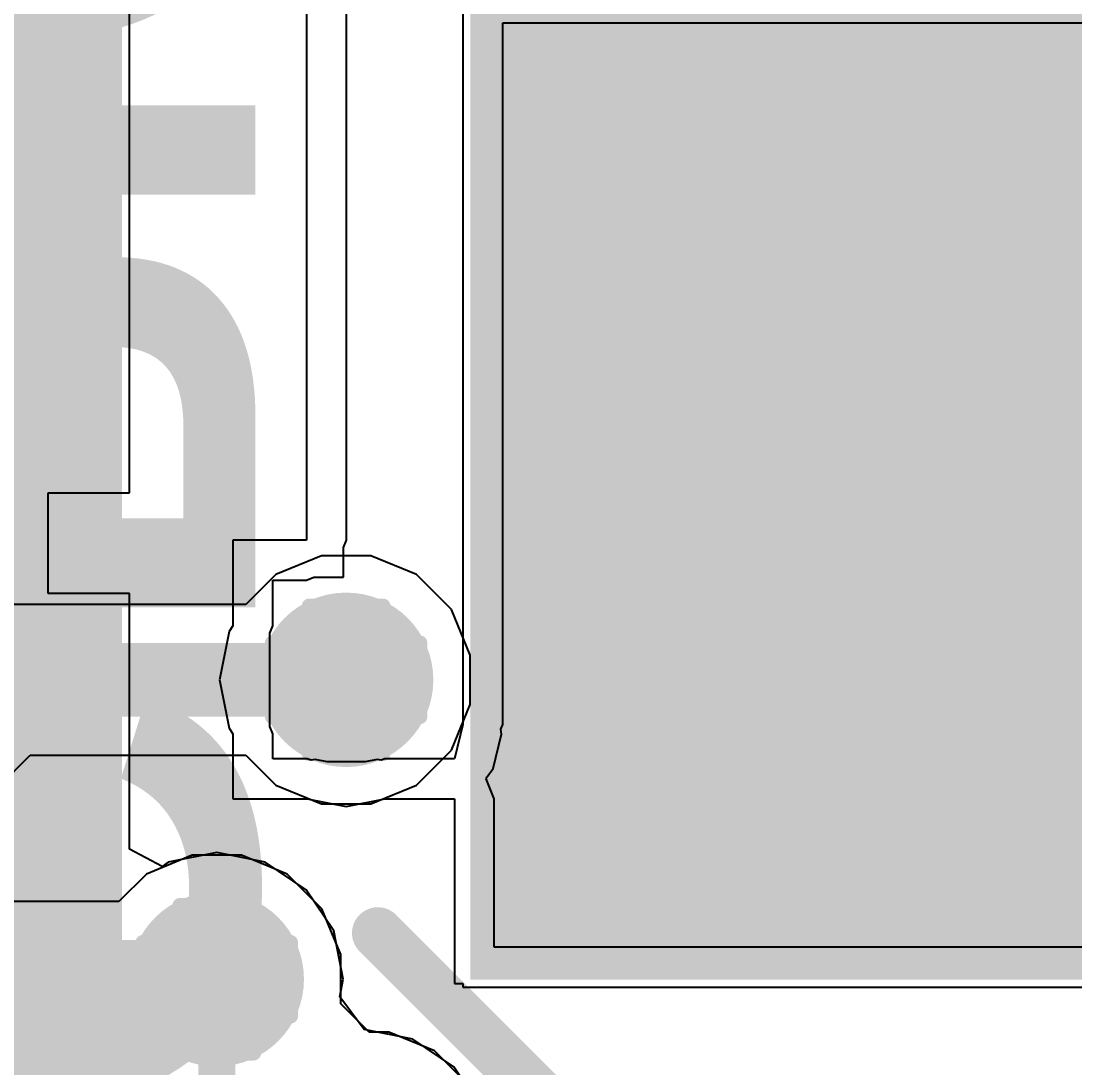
# Model space of a CAD drawing. Header units: inches. Extents: x -25 to 271, y -41 to 15.
# Drawn here: x 63.627 to 67.251, y -12.816 to -9.215 of the extents above; entities that cross this region are included whole.
import ezdxf

# ---------------------------------------------------------------- set-up
doc = ezdxf.new("R2010")
doc.units = ezdxf.units.IN
for name, color, linetype in [('Bottom Layer', 5, 'Continuous'), ('Bottom Overlay', 54, 'Continuous'), ('Drill Drawing', 1, 'Continuous'), ('Top Layer', 1, 'Continuous'), ('Top Paste', 8, 'Continuous'), ('Top Solder', 216, 'Continuous'), ('Via Holes', 16, 'Continuous')]:
    doc.layers.add(name, color=color, linetype=linetype)
doc.styles.add('Arial_Bold', font='', dxfattribs={"height": 0.2})
doc.styles.get('Arial_Bold').set_extended_font_data('Arial', bold=True)

# ---------------------------------------------------------------- blocks, each defined once
blk = doc.blocks.new('QFN_56__7X7__128')
at = {"layer": 'Top Layer'}
for points in [[(-1.6, 1.6), (1.6, 1.6), (1.6, -1.6), (-1.6, -1.6)], [(-1.5, -3.8755), (-1.5, -3.0005), (-1.3, -3.0005), (-1.3, -3.8755)], [(-1.1, -3.8755), (-1.1, -3.0005), (-0.9, -3.0005), (-0.9, -3.8755)], [(-0.7, -3.8755), (-0.7, -3.0005), (-0.5, -3.0005), (-0.5, -3.8755)], [(-0.3, -3.8755), (-0.3, -3.0005), (-0.1, -3.0005), (-0.1, -3.8755)], [(0.1, -3.8755), (0.1, -3.0005), (0.3, -3.0005), (0.3, -3.8755)], [(0.5, -3.8755), (0.5, -3.0005), (0.7, -3.0005), (0.7, -3.8755)], [(0.9, -3.8755), (0.9, -3.0005), (1.1, -3.0005), (1.1, -3.8755)], [(1.3, -3.8755), (1.3, -3.0005), (1.5, -3.0005), (1.5, -3.8755)], [(1.7, -3.8755), (1.7, -3.0005), (1.9, -3.0005), (1.9, -3.8755)]]:
    blk.add_hatch(color=1, dxfattribs=at).paths.add_polyline_path(points)
at = {"layer": 'Top Paste'}
for points in [[(-1.6, 1.6), (1.6, 1.6), (1.6, -1.6), (-1.6, -1.6)], [(-1.5, -3.8755), (-1.5, -3.0005), (-1.3, -3.0005), (-1.3, -3.8755)], [(-1.1, -3.8755), (-1.1, -3.0005), (-0.9, -3.0005), (-0.9, -3.8755)], [(-0.7, -3.8755), (-0.7, -3.0005), (-0.5, -3.0005), (-0.5, -3.8755)], [(-0.3, -3.8755), (-0.3, -3.0005), (-0.1, -3.0005), (-0.1, -3.8755)], [(0.1, -3.8755), (0.1, -3.0005), (0.3, -3.0005), (0.3, -3.8755)], [(0.5, -3.8755), (0.5, -3.0005), (0.7, -3.0005), (0.7, -3.8755)], [(0.9, -3.8755), (0.9, -3.0005), (1.1, -3.0005), (1.1, -3.8755)], [(1.3, -3.8755), (1.3, -3.0005), (1.5, -3.0005), (1.5, -3.8755)], [(1.7, -3.8755), (1.7, -3.0005), (1.9, -3.0005), (1.9, -3.8755)]]:
    blk.add_hatch(color=8, dxfattribs=at).paths.add_polyline_path(points)
at = {"layer": 'Top Solder'}
for points in [[(-1.7016, 1.7016), (1.7016, 1.7016), (1.7016, -1.7016), (-1.7016, -1.7016)], [(-1.6016, -3.9771), (-1.6016, -2.8989), (-1.1984, -2.8989), (-1.1984, -3.9771)], [(-1.2016, -3.9771), (-1.2016, -2.8989), (-0.7984, -2.8989), (-0.7984, -3.9771)], [(-0.8016, -3.9771), (-0.8016, -2.8989), (-0.3984, -2.8989), (-0.3984, -3.9771)], [(-0.4016, -3.9771), (-0.4016, -2.8989), (0.0016, -2.8989), (0.0016, -3.9771)], [(-0.0016, -3.9771), (-0.0016, -2.8989), (0.4016, -2.8989), (0.4016, -3.9771)], [(0.3984, -3.9771), (0.3984, -2.8989), (0.8016, -2.8989), (0.8016, -3.9771)], [(0.7984, -3.9771), (0.7984, -2.8989), (1.2016, -2.8989), (1.2016, -3.9771)], [(1.1984, -3.9771), (1.1984, -2.8989), (1.6016, -2.8989), (1.6016, -3.9771)], [(1.5984, -3.9771), (1.5984, -2.8989), (2.0016, -2.8989), (2.0016, -3.9771)], [(1.9984, -3.9771), (1.9984, -2.8989), (2.4016, -2.8989), (2.4016, -3.9771)]]:
    blk.add_hatch(color=216, dxfattribs=at).paths.add_polyline_path(points)

msp = doc.modelspace()

# ---------------------------------------------------------------- hatches: boundary and pattern name
at = {"layer": 'Bottom Layer'}
h = msp.add_hatch(color=5, dxfattribs=at)
edge = h.paths.add_edge_path()
edge.add_arc((65.659, -9.652), 0.3, 0, 360)
h = msp.add_hatch(color=5, dxfattribs=at)
edge = h.paths.add_edge_path()
edge.add_arc((66.802, -9.652), 0.3, 0, 360)
h = msp.add_hatch(color=5, dxfattribs=at)
edge = h.paths.add_edge_path()
edge.add_arc((65.659, -10.795), 0.3, 0, 360)
h = msp.add_hatch(color=5, dxfattribs=at)
edge = h.paths.add_edge_path()
edge.add_arc((66.802, -10.795), 0.3, 0, 360)
h = msp.add_hatch(color=5, dxfattribs=at)
edge = h.paths.add_edge_path()
edge.add_arc((64.7446, -11.4808), 0.3, 0, 360)
h = msp.add_hatch(color=5, dxfattribs=at)
edge = h.paths.add_edge_path()
edge.add_arc((65.659, -11.938), 0.3, 0, 360)
h = msp.add_hatch(color=5, dxfattribs=at)
edge = h.paths.add_edge_path()
edge.add_arc((66.802, -11.938), 0.3, 0, 360)
h = msp.add_hatch(color=5, dxfattribs=at)
edge = h.paths.add_edge_path()
edge.add_arc((64.2996, -12.5106), 0.3, 0, 360)
at = {"layer": 'Top Layer'}
h = msp.add_hatch(color=1, dxfattribs=at)
edge = h.paths.add_edge_path()
edge.add_arc((65.659, -9.652), 0.3, 0, 360)
h = msp.add_hatch(color=1, dxfattribs=at)
edge = h.paths.add_edge_path()
edge.add_arc((66.802, -9.652), 0.3, 0, 360)
h = msp.add_hatch(color=1, dxfattribs=at)
edge = h.paths.add_edge_path()
edge.add_arc((65.659, -10.795), 0.3, 0, 360)
h = msp.add_hatch(color=1, dxfattribs=at)
edge = h.paths.add_edge_path()
edge.add_arc((66.802, -10.795), 0.3, 0, 360)
h = msp.add_hatch(color=1, dxfattribs=at)
edge = h.paths.add_edge_path()
edge.add_arc((64.7446, -11.4808), 0.3, 0, 360)
h = msp.add_hatch(color=1, dxfattribs=at)
edge = h.paths.add_edge_path()
edge.add_arc((65.659, -11.938), 0.3, 0, 360)
h = msp.add_hatch(color=1, dxfattribs=at)
edge = h.paths.add_edge_path()
edge.add_arc((66.802, -11.938), 0.3, 0, 360)
h = msp.add_hatch(color=1, dxfattribs=at)
edge = h.paths.add_edge_path()
edge.add_arc((64.2996, -12.5106), 0.3, 0, 360)
at = {"layer": 'Via Holes'}
h = msp.add_hatch(color=7, dxfattribs=at)
edge = h.paths.add_edge_path()
edge.add_arc((65.659, -9.652), 0.15, 0, 360)
h = msp.add_hatch(color=7, dxfattribs=at)
edge = h.paths.add_edge_path()
edge.add_arc((66.802, -9.652), 0.15, 0, 360)
h = msp.add_hatch(color=7, dxfattribs=at)
edge = h.paths.add_edge_path()
edge.add_arc((65.659, -10.795), 0.15, 0, 360)
h = msp.add_hatch(color=7, dxfattribs=at)
edge = h.paths.add_edge_path()
edge.add_arc((66.802, -10.795), 0.15, 0, 360)
h = msp.add_hatch(color=7, dxfattribs=at)
edge = h.paths.add_edge_path()
edge.add_arc((64.7446, -11.4808), 0.15, 0, 360)
h = msp.add_hatch(color=7, dxfattribs=at)
edge = h.paths.add_edge_path()
edge.add_arc((65.659, -11.938), 0.15, 0, 360)
h = msp.add_hatch(color=7, dxfattribs=at)
edge = h.paths.add_edge_path()
edge.add_arc((66.802, -11.938), 0.15, 0, 360)
h = msp.add_hatch(color=7, dxfattribs=at)
edge = h.paths.add_edge_path()
edge.add_arc((64.2996, -12.5106), 0.15, 0, 360)

# ---------------------------------------------------------------- linework, layer by layer
at = {"layer": 'Bottom Layer'}
for p, q in [((64.6597, -11.0538), (64.5027, -11.1188)), ((64.8295, -11.0538), (64.6597, -11.0538)), ((64.9865, -11.1188), (64.8295, -11.0538)), ((64.5027, -11.1188), (64.3997, -11.2218)), ((65.1066, -11.2389), (64.9865, -11.1188)), ((64.3997, -11.2218), (63.5508, -11.2218)), ((65.1716, -11.3959), (65.1066, -11.2389)), ((65.1716, -11.5657), (65.1716, -11.3959)), ((65.1066, -11.7227), (65.1716, -11.5657)), ((63.5487, -11.8492), (63.658, -11.7398)), ((63.658, -11.7398), (64.3997, -11.7398)), ((64.3997, -11.7398), (64.5027, -11.8428)), ((64.9865, -11.8428), (65.1066, -11.7227)), ((64.5027, -11.8428), (64.6597, -11.9078)), ((64.8295, -11.9078), (64.9865, -11.8428)), ((64.6597, -11.9078), (64.8295, -11.9078)), ((64.2147, -12.0836), (64.0577, -12.1486)), ((64.3846, -12.0836), (64.2147, -12.0836)), ((64.5415, -12.1486), (64.3846, -12.0836)), ((64.0577, -12.1486), (63.9627, -12.2436)), ((64.6616, -12.2687), (64.5415, -12.1486)), ((63.9627, -12.2436), (63.4916, -12.2436)), ((64.7266, -12.4256), (64.6616, -12.2687)), ((64.7266, -12.5955), (64.7266, -12.4256)), ((64.8241, -12.692), (64.7266, -12.5955)), ((64.892, -12.692), (64.8241, -12.692)), ((65.0489, -12.757), (64.892, -12.692)), ((65.169, -12.8771), (65.0489, -12.757))]:
    msp.add_line(p, q, dxfattribs=at)
for points in [[(63.3655, -11.666, 0.254, 0.254, 0), (63.5508, -11.4808, 0.254, 0.254, 0)], [(63.5508, -11.4808, 0.254, 0.254, 0), (64.7446, -11.4808, 0.254, 0.254, 0)], [(63.4916, -12.5026, 0.254, 0.254, 0), (64.2916, -12.5026, 0.254, 0.254, 0)], [(64.2916, -12.5026, 0.254, 0.254, 0), (64.2996, -12.5106, 0.254, 0.254, 0)]]:
    msp.add_lwpolyline(points, format="xyseb", dxfattribs=at)
for points in [[(63.4873, -11.4808, 0.127, 0.127, 1), (63.6143, -11.4808, 0.127, 0.127, 1)], [(63.4873, -11.4808, 0.127, 0.127, 1), (63.6143, -11.4808, 0.127, 0.127, 1)], [(64.6811, -11.4808, 0.127, 0.127, 1), (64.8081, -11.4808, 0.127, 0.127, 1)], [(64.2281, -12.5026, 0.127, 0.127, 1), (64.3551, -12.5026, 0.127, 0.127, 1)], [(64.2281, -12.5026, 0.127, 0.127, 1), (64.3551, -12.5026, 0.127, 0.127, 1)], [(64.2361, -12.5106, 0.127, 0.127, 1), (64.3631, -12.5106, 0.127, 0.127, 1)]]:
    msp.add_lwpolyline(points, format="xyseb", close=True, dxfattribs=at)
at = {"layer": 'Drill Drawing'}
for points in [[(65.532, -9.525, 0.0508, 0.0508, 0), (65.532, -9.398, 0.0508, 0.0508, 0)], [(65.532, -9.398, 0.0508, 0.0508, 0), (65.786, -9.398, 0.0508, 0.0508, 0)], [(65.786, -9.525, 0.0508, 0.0508, 0), (65.786, -9.398, 0.0508, 0.0508, 0)], [(66.675, -9.525, 0.0508, 0.0508, 0), (66.675, -9.398, 0.0508, 0.0508, 0)], [(66.675, -9.398, 0.0508, 0.0508, 0), (66.929, -9.398, 0.0508, 0.0508, 0)], [(66.929, -9.525, 0.0508, 0.0508, 0), (66.929, -9.398, 0.0508, 0.0508, 0)], [(65.405, -9.779, 0.0508, 0.0508, 0), (65.405, -9.525, 0.0508, 0.0508, 0)], [(65.405, -9.525, 0.0508, 0.0508, 0), (65.532, -9.525, 0.0508, 0.0508, 0)], [(65.786, -9.525, 0.0508, 0.0508, 0), (65.913, -9.525, 0.0508, 0.0508, 0)], [(65.913, -9.779, 0.0508, 0.0508, 0), (65.913, -9.525, 0.0508, 0.0508, 0)], [(66.548, -9.779, 0.0508, 0.0508, 0), (66.548, -9.525, 0.0508, 0.0508, 0)], [(66.548, -9.525, 0.0508, 0.0508, 0), (66.675, -9.525, 0.0508, 0.0508, 0)], [(66.929, -9.525, 0.0508, 0.0508, 0), (67.056, -9.525, 0.0508, 0.0508, 0)], [(67.056, -9.779, 0.0508, 0.0508, 0), (67.056, -9.525, 0.0508, 0.0508, 0)], [(65.405, -9.779, 0.0508, 0.0508, 0), (65.532, -9.779, 0.0508, 0.0508, 0)], [(65.532, -9.906, 0.0508, 0.0508, 0), (65.532, -9.779, 0.0508, 0.0508, 0)], [(65.786, -9.779, 0.0508, 0.0508, 0), (65.913, -9.779, 0.0508, 0.0508, 0)], [(65.786, -9.906, 0.0508, 0.0508, 0), (65.786, -9.779, 0.0508, 0.0508, 0)], [(66.548, -9.779, 0.0508, 0.0508, 0), (66.675, -9.779, 0.0508, 0.0508, 0)], [(66.675, -9.906, 0.0508, 0.0508, 0), (66.675, -9.779, 0.0508, 0.0508, 0)], [(66.929, -9.779, 0.0508, 0.0508, 0), (67.056, -9.779, 0.0508, 0.0508, 0)], [(66.929, -9.906, 0.0508, 0.0508, 0), (66.929, -9.779, 0.0508, 0.0508, 0)], [(65.532, -9.906, 0.0508, 0.0508, 0), (65.786, -9.906, 0.0508, 0.0508, 0)], [(66.675, -9.906, 0.0508, 0.0508, 0), (66.929, -9.906, 0.0508, 0.0508, 0)], [(65.532, -10.668, 0.0508, 0.0508, 0), (65.532, -10.541, 0.0508, 0.0508, 0)], [(65.532, -10.541, 0.0508, 0.0508, 0), (65.786, -10.541, 0.0508, 0.0508, 0)], [(65.786, -10.668, 0.0508, 0.0508, 0), (65.786, -10.541, 0.0508, 0.0508, 0)], [(66.675, -10.668, 0.0508, 0.0508, 0), (66.675, -10.541, 0.0508, 0.0508, 0)], [(66.675, -10.541, 0.0508, 0.0508, 0), (66.929, -10.541, 0.0508, 0.0508, 0)], [(66.929, -10.668, 0.0508, 0.0508, 0), (66.929, -10.541, 0.0508, 0.0508, 0)], [(65.405, -10.922, 0.0508, 0.0508, 0), (65.405, -10.668, 0.0508, 0.0508, 0)], [(65.405, -10.668, 0.0508, 0.0508, 0), (65.532, -10.668, 0.0508, 0.0508, 0)], [(65.786, -10.668, 0.0508, 0.0508, 0), (65.913, -10.668, 0.0508, 0.0508, 0)], [(65.913, -10.922, 0.0508, 0.0508, 0), (65.913, -10.668, 0.0508, 0.0508, 0)], [(66.548, -10.922, 0.0508, 0.0508, 0), (66.548, -10.668, 0.0508, 0.0508, 0)], [(66.548, -10.668, 0.0508, 0.0508, 0), (66.675, -10.668, 0.0508, 0.0508, 0)], [(66.929, -10.668, 0.0508, 0.0508, 0), (67.056, -10.668, 0.0508, 0.0508, 0)], [(67.056, -10.922, 0.0508, 0.0508, 0), (67.056, -10.668, 0.0508, 0.0508, 0)], [(65.405, -10.922, 0.0508, 0.0508, 0), (65.532, -10.922, 0.0508, 0.0508, 0)], [(65.532, -11.049, 0.0508, 0.0508, 0), (65.532, -10.922, 0.0508, 0.0508, 0)], [(65.786, -10.922, 0.0508, 0.0508, 0), (65.913, -10.922, 0.0508, 0.0508, 0)], [(65.786, -11.049, 0.0508, 0.0508, 0), (65.786, -10.922, 0.0508, 0.0508, 0)], [(66.548, -10.922, 0.0508, 0.0508, 0), (66.675, -10.922, 0.0508, 0.0508, 0)], [(66.675, -11.049, 0.0508, 0.0508, 0), (66.675, -10.922, 0.0508, 0.0508, 0)], [(66.929, -10.922, 0.0508, 0.0508, 0), (67.056, -10.922, 0.0508, 0.0508, 0)], [(66.929, -11.049, 0.0508, 0.0508, 0), (66.929, -10.922, 0.0508, 0.0508, 0)], [(65.532, -11.049, 0.0508, 0.0508, 0), (65.786, -11.049, 0.0508, 0.0508, 0)], [(66.675, -11.049, 0.0508, 0.0508, 0), (66.929, -11.049, 0.0508, 0.0508, 0)], [(64.6176, -11.3538, 0.0508, 0.0508, 0), (64.6176, -11.2268, 0.0508, 0.0508, 0)], [(64.6176, -11.2268, 0.0508, 0.0508, 0), (64.8716, -11.2268, 0.0508, 0.0508, 0)], [(64.8716, -11.3538, 0.0508, 0.0508, 0), (64.8716, -11.2268, 0.0508, 0.0508, 0)], [(64.4906, -11.6078, 0.0508, 0.0508, 0), (64.4906, -11.3538, 0.0508, 0.0508, 0)], [(64.4906, -11.3538, 0.0508, 0.0508, 0), (64.6176, -11.3538, 0.0508, 0.0508, 0)], [(64.8716, -11.3538, 0.0508, 0.0508, 0), (64.9986, -11.3538, 0.0508, 0.0508, 0)], [(64.9986, -11.6078, 0.0508, 0.0508, 0), (64.9986, -11.3538, 0.0508, 0.0508, 0)], [(64.4906, -11.6078, 0.0508, 0.0508, 0), (64.6176, -11.6078, 0.0508, 0.0508, 0)], [(64.6176, -11.7348, 0.0508, 0.0508, 0), (64.6176, -11.6078, 0.0508, 0.0508, 0)], [(64.8716, -11.6078, 0.0508, 0.0508, 0), (64.9986, -11.6078, 0.0508, 0.0508, 0)], [(64.8716, -11.7348, 0.0508, 0.0508, 0), (64.8716, -11.6078, 0.0508, 0.0508, 0)], [(65.532, -11.811, 0.0508, 0.0508, 0), (65.532, -11.684, 0.0508, 0.0508, 0)], [(65.532, -11.684, 0.0508, 0.0508, 0), (65.786, -11.684, 0.0508, 0.0508, 0)], [(65.786, -11.811, 0.0508, 0.0508, 0), (65.786, -11.684, 0.0508, 0.0508, 0)], [(66.675, -11.811, 0.0508, 0.0508, 0), (66.675, -11.684, 0.0508, 0.0508, 0)], [(66.675, -11.684, 0.0508, 0.0508, 0), (66.929, -11.684, 0.0508, 0.0508, 0)], [(66.929, -11.811, 0.0508, 0.0508, 0), (66.929, -11.684, 0.0508, 0.0508, 0)], [(64.6176, -11.7348, 0.0508, 0.0508, 0), (64.8716, -11.7348, 0.0508, 0.0508, 0)], [(65.405, -12.065, 0.0508, 0.0508, 0), (65.405, -11.811, 0.0508, 0.0508, 0)], [(65.405, -11.811, 0.0508, 0.0508, 0), (65.532, -11.811, 0.0508, 0.0508, 0)], [(65.786, -11.811, 0.0508, 0.0508, 0), (65.913, -11.811, 0.0508, 0.0508, 0)], [(65.913, -12.065, 0.0508, 0.0508, 0), (65.913, -11.811, 0.0508, 0.0508, 0)], [(66.548, -12.065, 0.0508, 0.0508, 0), (66.548, -11.811, 0.0508, 0.0508, 0)], [(66.548, -11.811, 0.0508, 0.0508, 0), (66.675, -11.811, 0.0508, 0.0508, 0)], [(66.929, -11.811, 0.0508, 0.0508, 0), (67.056, -11.811, 0.0508, 0.0508, 0)], [(67.056, -12.065, 0.0508, 0.0508, 0), (67.056, -11.811, 0.0508, 0.0508, 0)], [(65.405, -12.065, 0.0508, 0.0508, 0), (65.532, -12.065, 0.0508, 0.0508, 0)], [(65.532, -12.192, 0.0508, 0.0508, 0), (65.532, -12.065, 0.0508, 0.0508, 0)], [(65.786, -12.065, 0.0508, 0.0508, 0), (65.913, -12.065, 0.0508, 0.0508, 0)], [(65.786, -12.192, 0.0508, 0.0508, 0), (65.786, -12.065, 0.0508, 0.0508, 0)], [(66.548, -12.065, 0.0508, 0.0508, 0), (66.675, -12.065, 0.0508, 0.0508, 0)], [(66.675, -12.192, 0.0508, 0.0508, 0), (66.675, -12.065, 0.0508, 0.0508, 0)], [(66.929, -12.065, 0.0508, 0.0508, 0), (67.056, -12.065, 0.0508, 0.0508, 0)], [(66.929, -12.192, 0.0508, 0.0508, 0), (66.929, -12.065, 0.0508, 0.0508, 0)], [(65.532, -12.192, 0.0508, 0.0508, 0), (65.786, -12.192, 0.0508, 0.0508, 0)], [(66.675, -12.192, 0.0508, 0.0508, 0), (66.929, -12.192, 0.0508, 0.0508, 0)], [(64.1726, -12.3836, 0.0508, 0.0508, 0), (64.1726, -12.2566, 0.0508, 0.0508, 0)], [(64.1726, -12.2566, 0.0508, 0.0508, 0), (64.4266, -12.2566, 0.0508, 0.0508, 0)], [(64.4266, -12.3836, 0.0508, 0.0508, 0), (64.4266, -12.2566, 0.0508, 0.0508, 0)], [(64.0456, -12.6376, 0.0508, 0.0508, 0), (64.0456, -12.3836, 0.0508, 0.0508, 0)], [(64.0456, -12.3836, 0.0508, 0.0508, 0), (64.1726, -12.3836, 0.0508, 0.0508, 0)], [(64.4266, -12.3836, 0.0508, 0.0508, 0), (64.5536, -12.3836, 0.0508, 0.0508, 0)], [(64.5536, -12.6376, 0.0508, 0.0508, 0), (64.5536, -12.3836, 0.0508, 0.0508, 0)], [(64.0456, -12.6376, 0.0508, 0.0508, 0), (64.1726, -12.6376, 0.0508, 0.0508, 0)], [(64.1726, -12.7646, 0.0508, 0.0508, 0), (64.1726, -12.6376, 0.0508, 0.0508, 0)], [(64.4266, -12.6376, 0.0508, 0.0508, 0), (64.5536, -12.6376, 0.0508, 0.0508, 0)], [(64.4266, -12.7646, 0.0508, 0.0508, 0), (64.4266, -12.6376, 0.0508, 0.0508, 0)], [(64.1726, -12.7646, 0.0508, 0.0508, 0), (64.4266, -12.7646, 0.0508, 0.0508, 0)]]:
    msp.add_lwpolyline(points, format="xyseb", dxfattribs=at)
for points in [[(65.5193, -9.398, 0.0254, 0.0254, 1), (65.5447, -9.398, 0.0254, 0.0254, 1)], [(65.5193, -9.398, 0.0254, 0.0254, 1), (65.5447, -9.398, 0.0254, 0.0254, 1)], [(65.7733, -9.398, 0.0254, 0.0254, 1), (65.7987, -9.398, 0.0254, 0.0254, 1)], [(65.7733, -9.398, 0.0254, 0.0254, 1), (65.7987, -9.398, 0.0254, 0.0254, 1)], [(66.6623, -9.398, 0.0254, 0.0254, 1), (66.6877, -9.398, 0.0254, 0.0254, 1)], [(66.6623, -9.398, 0.0254, 0.0254, 1), (66.6877, -9.398, 0.0254, 0.0254, 1)], [(66.9163, -9.398, 0.0254, 0.0254, 1), (66.9417, -9.398, 0.0254, 0.0254, 1)], [(66.9163, -9.398, 0.0254, 0.0254, 1), (66.9417, -9.398, 0.0254, 0.0254, 1)], [(65.3923, -9.525, 0.0254, 0.0254, 1), (65.4177, -9.525, 0.0254, 0.0254, 1)], [(65.3923, -9.525, 0.0254, 0.0254, 1), (65.4177, -9.525, 0.0254, 0.0254, 1)], [(65.5193, -9.525, 0.0254, 0.0254, 1), (65.5447, -9.525, 0.0254, 0.0254, 1)], [(65.5193, -9.525, 0.0254, 0.0254, 1), (65.5447, -9.525, 0.0254, 0.0254, 1)], [(65.7733, -9.525, 0.0254, 0.0254, 1), (65.7987, -9.525, 0.0254, 0.0254, 1)], [(65.7733, -9.525, 0.0254, 0.0254, 1), (65.7987, -9.525, 0.0254, 0.0254, 1)], [(65.9003, -9.525, 0.0254, 0.0254, 1), (65.9257, -9.525, 0.0254, 0.0254, 1)], [(65.9003, -9.525, 0.0254, 0.0254, 1), (65.9257, -9.525, 0.0254, 0.0254, 1)], [(66.5353, -9.525, 0.0254, 0.0254, 1), (66.5607, -9.525, 0.0254, 0.0254, 1)], [(66.5353, -9.525, 0.0254, 0.0254, 1), (66.5607, -9.525, 0.0254, 0.0254, 1)], [(66.6623, -9.525, 0.0254, 0.0254, 1), (66.6877, -9.525, 0.0254, 0.0254, 1)], [(66.6623, -9.525, 0.0254, 0.0254, 1), (66.6877, -9.525, 0.0254, 0.0254, 1)], [(66.9163, -9.525, 0.0254, 0.0254, 1), (66.9417, -9.525, 0.0254, 0.0254, 1)], [(66.9163, -9.525, 0.0254, 0.0254, 1), (66.9417, -9.525, 0.0254, 0.0254, 1)], [(67.0433, -9.525, 0.0254, 0.0254, 1), (67.0687, -9.525, 0.0254, 0.0254, 1)], [(67.0433, -9.525, 0.0254, 0.0254, 1), (67.0687, -9.525, 0.0254, 0.0254, 1)], [(65.3923, -9.779, 0.0254, 0.0254, 1), (65.4177, -9.779, 0.0254, 0.0254, 1)], [(65.3923, -9.779, 0.0254, 0.0254, 1), (65.4177, -9.779, 0.0254, 0.0254, 1)], [(65.5193, -9.779, 0.0254, 0.0254, 1), (65.5447, -9.779, 0.0254, 0.0254, 1)], [(65.5193, -9.779, 0.0254, 0.0254, 1), (65.5447, -9.779, 0.0254, 0.0254, 1)], [(65.7733, -9.779, 0.0254, 0.0254, 1), (65.7987, -9.779, 0.0254, 0.0254, 1)], [(65.7733, -9.779, 0.0254, 0.0254, 1), (65.7987, -9.779, 0.0254, 0.0254, 1)], [(65.9003, -9.779, 0.0254, 0.0254, 1), (65.9257, -9.779, 0.0254, 0.0254, 1)], [(65.9003, -9.779, 0.0254, 0.0254, 1), (65.9257, -9.779, 0.0254, 0.0254, 1)], [(66.5353, -9.779, 0.0254, 0.0254, 1), (66.5607, -9.779, 0.0254, 0.0254, 1)], [(66.5353, -9.779, 0.0254, 0.0254, 1), (66.5607, -9.779, 0.0254, 0.0254, 1)], [(66.6623, -9.779, 0.0254, 0.0254, 1), (66.6877, -9.779, 0.0254, 0.0254, 1)], [(66.6623, -9.779, 0.0254, 0.0254, 1), (66.6877, -9.779, 0.0254, 0.0254, 1)], [(66.9163, -9.779, 0.0254, 0.0254, 1), (66.9417, -9.779, 0.0254, 0.0254, 1)], [(66.9163, -9.779, 0.0254, 0.0254, 1), (66.9417, -9.779, 0.0254, 0.0254, 1)], [(67.0433, -9.779, 0.0254, 0.0254, 1), (67.0687, -9.779, 0.0254, 0.0254, 1)], [(67.0433, -9.779, 0.0254, 0.0254, 1), (67.0687, -9.779, 0.0254, 0.0254, 1)], [(65.5193, -9.906, 0.0254, 0.0254, 1), (65.5447, -9.906, 0.0254, 0.0254, 1)], [(65.5193, -9.906, 0.0254, 0.0254, 1), (65.5447, -9.906, 0.0254, 0.0254, 1)], [(65.7733, -9.906, 0.0254, 0.0254, 1), (65.7987, -9.906, 0.0254, 0.0254, 1)], [(65.7733, -9.906, 0.0254, 0.0254, 1), (65.7987, -9.906, 0.0254, 0.0254, 1)], [(66.6623, -9.906, 0.0254, 0.0254, 1), (66.6877, -9.906, 0.0254, 0.0254, 1)], [(66.6623, -9.906, 0.0254, 0.0254, 1), (66.6877, -9.906, 0.0254, 0.0254, 1)], [(66.9163, -9.906, 0.0254, 0.0254, 1), (66.9417, -9.906, 0.0254, 0.0254, 1)], [(66.9163, -9.906, 0.0254, 0.0254, 1), (66.9417, -9.906, 0.0254, 0.0254, 1)], [(65.5193, -10.541, 0.0254, 0.0254, 1), (65.5447, -10.541, 0.0254, 0.0254, 1)], [(65.5193, -10.541, 0.0254, 0.0254, 1), (65.5447, -10.541, 0.0254, 0.0254, 1)], [(65.7733, -10.541, 0.0254, 0.0254, 1), (65.7987, -10.541, 0.0254, 0.0254, 1)], [(65.7733, -10.541, 0.0254, 0.0254, 1), (65.7987, -10.541, 0.0254, 0.0254, 1)], [(66.6623, -10.541, 0.0254, 0.0254, 1), (66.6877, -10.541, 0.0254, 0.0254, 1)], [(66.6623, -10.541, 0.0254, 0.0254, 1), (66.6877, -10.541, 0.0254, 0.0254, 1)], [(66.9163, -10.541, 0.0254, 0.0254, 1), (66.9417, -10.541, 0.0254, 0.0254, 1)], [(66.9163, -10.541, 0.0254, 0.0254, 1), (66.9417, -10.541, 0.0254, 0.0254, 1)], [(65.3923, -10.668, 0.0254, 0.0254, 1), (65.4177, -10.668, 0.0254, 0.0254, 1)], [(65.3923, -10.668, 0.0254, 0.0254, 1), (65.4177, -10.668, 0.0254, 0.0254, 1)], [(65.5193, -10.668, 0.0254, 0.0254, 1), (65.5447, -10.668, 0.0254, 0.0254, 1)], [(65.5193, -10.668, 0.0254, 0.0254, 1), (65.5447, -10.668, 0.0254, 0.0254, 1)], [(65.7733, -10.668, 0.0254, 0.0254, 1), (65.7987, -10.668, 0.0254, 0.0254, 1)], [(65.7733, -10.668, 0.0254, 0.0254, 1), (65.7987, -10.668, 0.0254, 0.0254, 1)], [(65.9003, -10.668, 0.0254, 0.0254, 1), (65.9257, -10.668, 0.0254, 0.0254, 1)], [(65.9003, -10.668, 0.0254, 0.0254, 1), (65.9257, -10.668, 0.0254, 0.0254, 1)], [(66.5353, -10.668, 0.0254, 0.0254, 1), (66.5607, -10.668, 0.0254, 0.0254, 1)], [(66.5353, -10.668, 0.0254, 0.0254, 1), (66.5607, -10.668, 0.0254, 0.0254, 1)], [(66.6623, -10.668, 0.0254, 0.0254, 1), (66.6877, -10.668, 0.0254, 0.0254, 1)], [(66.6623, -10.668, 0.0254, 0.0254, 1), (66.6877, -10.668, 0.0254, 0.0254, 1)], [(66.9163, -10.668, 0.0254, 0.0254, 1), (66.9417, -10.668, 0.0254, 0.0254, 1)], [(66.9163, -10.668, 0.0254, 0.0254, 1), (66.9417, -10.668, 0.0254, 0.0254, 1)], [(67.0433, -10.668, 0.0254, 0.0254, 1), (67.0687, -10.668, 0.0254, 0.0254, 1)], [(67.0433, -10.668, 0.0254, 0.0254, 1), (67.0687, -10.668, 0.0254, 0.0254, 1)], [(65.3923, -10.922, 0.0254, 0.0254, 1), (65.4177, -10.922, 0.0254, 0.0254, 1)], [(65.3923, -10.922, 0.0254, 0.0254, 1), (65.4177, -10.922, 0.0254, 0.0254, 1)], [(65.5193, -10.922, 0.0254, 0.0254, 1), (65.5447, -10.922, 0.0254, 0.0254, 1)], [(65.5193, -10.922, 0.0254, 0.0254, 1), (65.5447, -10.922, 0.0254, 0.0254, 1)], [(65.7733, -10.922, 0.0254, 0.0254, 1), (65.7987, -10.922, 0.0254, 0.0254, 1)], [(65.7733, -10.922, 0.0254, 0.0254, 1), (65.7987, -10.922, 0.0254, 0.0254, 1)], [(65.9003, -10.922, 0.0254, 0.0254, 1), (65.9257, -10.922, 0.0254, 0.0254, 1)], [(65.9003, -10.922, 0.0254, 0.0254, 1), (65.9257, -10.922, 0.0254, 0.0254, 1)], [(66.5353, -10.922, 0.0254, 0.0254, 1), (66.5607, -10.922, 0.0254, 0.0254, 1)], [(66.5353, -10.922, 0.0254, 0.0254, 1), (66.5607, -10.922, 0.0254, 0.0254, 1)], [(66.6623, -10.922, 0.0254, 0.0254, 1), (66.6877, -10.922, 0.0254, 0.0254, 1)], [(66.6623, -10.922, 0.0254, 0.0254, 1), (66.6877, -10.922, 0.0254, 0.0254, 1)], [(66.9163, -10.922, 0.0254, 0.0254, 1), (66.9417, -10.922, 0.0254, 0.0254, 1)], [(66.9163, -10.922, 0.0254, 0.0254, 1), (66.9417, -10.922, 0.0254, 0.0254, 1)], [(67.0433, -10.922, 0.0254, 0.0254, 1), (67.0687, -10.922, 0.0254, 0.0254, 1)], [(67.0433, -10.922, 0.0254, 0.0254, 1), (67.0687, -10.922, 0.0254, 0.0254, 1)], [(65.5193, -11.049, 0.0254, 0.0254, 1), (65.5447, -11.049, 0.0254, 0.0254, 1)], [(65.5193, -11.049, 0.0254, 0.0254, 1), (65.5447, -11.049, 0.0254, 0.0254, 1)], [(65.7733, -11.049, 0.0254, 0.0254, 1), (65.7987, -11.049, 0.0254, 0.0254, 1)], [(65.7733, -11.049, 0.0254, 0.0254, 1), (65.7987, -11.049, 0.0254, 0.0254, 1)], [(66.6623, -11.049, 0.0254, 0.0254, 1), (66.6877, -11.049, 0.0254, 0.0254, 1)], [(66.6623, -11.049, 0.0254, 0.0254, 1), (66.6877, -11.049, 0.0254, 0.0254, 1)], [(66.9163, -11.049, 0.0254, 0.0254, 1), (66.9417, -11.049, 0.0254, 0.0254, 1)], [(66.9163, -11.049, 0.0254, 0.0254, 1), (66.9417, -11.049, 0.0254, 0.0254, 1)], [(64.6049, -11.2268, 0.0254, 0.0254, 1), (64.6303, -11.2268, 0.0254, 0.0254, 1)], [(64.6049, -11.2268, 0.0254, 0.0254, 1), (64.6303, -11.2268, 0.0254, 0.0254, 1)], [(64.8589, -11.2268, 0.0254, 0.0254, 1), (64.8843, -11.2268, 0.0254, 0.0254, 1)], [(64.8589, -11.2268, 0.0254, 0.0254, 1), (64.8843, -11.2268, 0.0254, 0.0254, 1)], [(64.4779, -11.3538, 0.0254, 0.0254, 1), (64.5033, -11.3538, 0.0254, 0.0254, 1)], [(64.4779, -11.3538, 0.0254, 0.0254, 1), (64.5033, -11.3538, 0.0254, 0.0254, 1)], [(64.6049, -11.3538, 0.0254, 0.0254, 1), (64.6303, -11.3538, 0.0254, 0.0254, 1)], [(64.6049, -11.3538, 0.0254, 0.0254, 1), (64.6303, -11.3538, 0.0254, 0.0254, 1)], [(64.8589, -11.3538, 0.0254, 0.0254, 1), (64.8843, -11.3538, 0.0254, 0.0254, 1)], [(64.8589, -11.3538, 0.0254, 0.0254, 1), (64.8843, -11.3538, 0.0254, 0.0254, 1)], [(64.9859, -11.3538, 0.0254, 0.0254, 1), (65.0113, -11.3538, 0.0254, 0.0254, 1)], [(64.9859, -11.3538, 0.0254, 0.0254, 1), (65.0113, -11.3538, 0.0254, 0.0254, 1)], [(64.4779, -11.6078, 0.0254, 0.0254, 1), (64.5033, -11.6078, 0.0254, 0.0254, 1)], [(64.4779, -11.6078, 0.0254, 0.0254, 1), (64.5033, -11.6078, 0.0254, 0.0254, 1)], [(64.6049, -11.6078, 0.0254, 0.0254, 1), (64.6303, -11.6078, 0.0254, 0.0254, 1)], [(64.6049, -11.6078, 0.0254, 0.0254, 1), (64.6303, -11.6078, 0.0254, 0.0254, 1)], [(64.8589, -11.6078, 0.0254, 0.0254, 1), (64.8843, -11.6078, 0.0254, 0.0254, 1)], [(64.8589, -11.6078, 0.0254, 0.0254, 1), (64.8843, -11.6078, 0.0254, 0.0254, 1)], [(64.9859, -11.6078, 0.0254, 0.0254, 1), (65.0113, -11.6078, 0.0254, 0.0254, 1)], [(64.9859, -11.6078, 0.0254, 0.0254, 1), (65.0113, -11.6078, 0.0254, 0.0254, 1)], [(65.5193, -11.684, 0.0254, 0.0254, 1), (65.5447, -11.684, 0.0254, 0.0254, 1)], [(65.5193, -11.684, 0.0254, 0.0254, 1), (65.5447, -11.684, 0.0254, 0.0254, 1)], [(65.7733, -11.684, 0.0254, 0.0254, 1), (65.7987, -11.684, 0.0254, 0.0254, 1)], [(65.7733, -11.684, 0.0254, 0.0254, 1), (65.7987, -11.684, 0.0254, 0.0254, 1)], [(66.6623, -11.684, 0.0254, 0.0254, 1), (66.6877, -11.684, 0.0254, 0.0254, 1)], [(66.6623, -11.684, 0.0254, 0.0254, 1), (66.6877, -11.684, 0.0254, 0.0254, 1)], [(66.9163, -11.684, 0.0254, 0.0254, 1), (66.9417, -11.684, 0.0254, 0.0254, 1)], [(66.9163, -11.684, 0.0254, 0.0254, 1), (66.9417, -11.684, 0.0254, 0.0254, 1)], [(64.6049, -11.7348, 0.0254, 0.0254, 1), (64.6303, -11.7348, 0.0254, 0.0254, 1)], [(64.6049, -11.7348, 0.0254, 0.0254, 1), (64.6303, -11.7348, 0.0254, 0.0254, 1)], [(64.8589, -11.7348, 0.0254, 0.0254, 1), (64.8843, -11.7348, 0.0254, 0.0254, 1)], [(64.8589, -11.7348, 0.0254, 0.0254, 1), (64.8843, -11.7348, 0.0254, 0.0254, 1)], [(65.3923, -11.811, 0.0254, 0.0254, 1), (65.4177, -11.811, 0.0254, 0.0254, 1)], [(65.3923, -11.811, 0.0254, 0.0254, 1), (65.4177, -11.811, 0.0254, 0.0254, 1)], [(65.5193, -11.811, 0.0254, 0.0254, 1), (65.5447, -11.811, 0.0254, 0.0254, 1)], [(65.5193, -11.811, 0.0254, 0.0254, 1), (65.5447, -11.811, 0.0254, 0.0254, 1)], [(65.7733, -11.811, 0.0254, 0.0254, 1), (65.7987, -11.811, 0.0254, 0.0254, 1)], [(65.7733, -11.811, 0.0254, 0.0254, 1), (65.7987, -11.811, 0.0254, 0.0254, 1)], [(65.9003, -11.811, 0.0254, 0.0254, 1), (65.9257, -11.811, 0.0254, 0.0254, 1)], [(65.9003, -11.811, 0.0254, 0.0254, 1), (65.9257, -11.811, 0.0254, 0.0254, 1)], [(66.5353, -11.811, 0.0254, 0.0254, 1), (66.5607, -11.811, 0.0254, 0.0254, 1)], [(66.5353, -11.811, 0.0254, 0.0254, 1), (66.5607, -11.811, 0.0254, 0.0254, 1)], [(66.6623, -11.811, 0.0254, 0.0254, 1), (66.6877, -11.811, 0.0254, 0.0254, 1)], [(66.6623, -11.811, 0.0254, 0.0254, 1), (66.6877, -11.811, 0.0254, 0.0254, 1)], [(66.9163, -11.811, 0.0254, 0.0254, 1), (66.9417, -11.811, 0.0254, 0.0254, 1)], [(66.9163, -11.811, 0.0254, 0.0254, 1), (66.9417, -11.811, 0.0254, 0.0254, 1)], [(67.0433, -11.811, 0.0254, 0.0254, 1), (67.0687, -11.811, 0.0254, 0.0254, 1)], [(67.0433, -11.811, 0.0254, 0.0254, 1), (67.0687, -11.811, 0.0254, 0.0254, 1)], [(65.3923, -12.065, 0.0254, 0.0254, 1), (65.4177, -12.065, 0.0254, 0.0254, 1)], [(65.3923, -12.065, 0.0254, 0.0254, 1), (65.4177, -12.065, 0.0254, 0.0254, 1)], [(65.5193, -12.065, 0.0254, 0.0254, 1), (65.5447, -12.065, 0.0254, 0.0254, 1)], [(65.5193, -12.065, 0.0254, 0.0254, 1), (65.5447, -12.065, 0.0254, 0.0254, 1)], [(65.7733, -12.065, 0.0254, 0.0254, 1), (65.7987, -12.065, 0.0254, 0.0254, 1)], [(65.7733, -12.065, 0.0254, 0.0254, 1), (65.7987, -12.065, 0.0254, 0.0254, 1)], [(65.9003, -12.065, 0.0254, 0.0254, 1), (65.9257, -12.065, 0.0254, 0.0254, 1)], [(65.9003, -12.065, 0.0254, 0.0254, 1), (65.9257, -12.065, 0.0254, 0.0254, 1)], [(66.5353, -12.065, 0.0254, 0.0254, 1), (66.5607, -12.065, 0.0254, 0.0254, 1)], [(66.5353, -12.065, 0.0254, 0.0254, 1), (66.5607, -12.065, 0.0254, 0.0254, 1)], [(66.6623, -12.065, 0.0254, 0.0254, 1), (66.6877, -12.065, 0.0254, 0.0254, 1)], [(66.6623, -12.065, 0.0254, 0.0254, 1), (66.6877, -12.065, 0.0254, 0.0254, 1)], [(66.9163, -12.065, 0.0254, 0.0254, 1), (66.9417, -12.065, 0.0254, 0.0254, 1)], [(66.9163, -12.065, 0.0254, 0.0254, 1), (66.9417, -12.065, 0.0254, 0.0254, 1)], [(67.0433, -12.065, 0.0254, 0.0254, 1), (67.0687, -12.065, 0.0254, 0.0254, 1)], [(67.0433, -12.065, 0.0254, 0.0254, 1), (67.0687, -12.065, 0.0254, 0.0254, 1)], [(65.5193, -12.192, 0.0254, 0.0254, 1), (65.5447, -12.192, 0.0254, 0.0254, 1)], [(65.5193, -12.192, 0.0254, 0.0254, 1), (65.5447, -12.192, 0.0254, 0.0254, 1)], [(65.7733, -12.192, 0.0254, 0.0254, 1), (65.7987, -12.192, 0.0254, 0.0254, 1)], [(65.7733, -12.192, 0.0254, 0.0254, 1), (65.7987, -12.192, 0.0254, 0.0254, 1)], [(66.6623, -12.192, 0.0254, 0.0254, 1), (66.6877, -12.192, 0.0254, 0.0254, 1)], [(66.6623, -12.192, 0.0254, 0.0254, 1), (66.6877, -12.192, 0.0254, 0.0254, 1)], [(66.9163, -12.192, 0.0254, 0.0254, 1), (66.9417, -12.192, 0.0254, 0.0254, 1)], [(66.9163, -12.192, 0.0254, 0.0254, 1), (66.9417, -12.192, 0.0254, 0.0254, 1)], [(64.1599, -12.2566, 0.0254, 0.0254, 1), (64.1853, -12.2566, 0.0254, 0.0254, 1)], [(64.1599, -12.2566, 0.0254, 0.0254, 1), (64.1853, -12.2566, 0.0254, 0.0254, 1)], [(64.4139, -12.2566, 0.0254, 0.0254, 1), (64.4393, -12.2566, 0.0254, 0.0254, 1)], [(64.4139, -12.2566, 0.0254, 0.0254, 1), (64.4393, -12.2566, 0.0254, 0.0254, 1)], [(64.0329, -12.3836, 0.0254, 0.0254, 1), (64.0583, -12.3836, 0.0254, 0.0254, 1)], [(64.0329, -12.3836, 0.0254, 0.0254, 1), (64.0583, -12.3836, 0.0254, 0.0254, 1)], [(64.1599, -12.3836, 0.0254, 0.0254, 1), (64.1853, -12.3836, 0.0254, 0.0254, 1)], [(64.1599, -12.3836, 0.0254, 0.0254, 1), (64.1853, -12.3836, 0.0254, 0.0254, 1)], [(64.4139, -12.3836, 0.0254, 0.0254, 1), (64.4393, -12.3836, 0.0254, 0.0254, 1)], [(64.4139, -12.3836, 0.0254, 0.0254, 1), (64.4393, -12.3836, 0.0254, 0.0254, 1)], [(64.5409, -12.3836, 0.0254, 0.0254, 1), (64.5663, -12.3836, 0.0254, 0.0254, 1)], [(64.5409, -12.3836, 0.0254, 0.0254, 1), (64.5663, -12.3836, 0.0254, 0.0254, 1)], [(64.0329, -12.6376, 0.0254, 0.0254, 1), (64.0583, -12.6376, 0.0254, 0.0254, 1)], [(64.0329, -12.6376, 0.0254, 0.0254, 1), (64.0583, -12.6376, 0.0254, 0.0254, 1)], [(64.1599, -12.6376, 0.0254, 0.0254, 1), (64.1853, -12.6376, 0.0254, 0.0254, 1)], [(64.1599, -12.6376, 0.0254, 0.0254, 1), (64.1853, -12.6376, 0.0254, 0.0254, 1)], [(64.4139, -12.6376, 0.0254, 0.0254, 1), (64.4393, -12.6376, 0.0254, 0.0254, 1)], [(64.4139, -12.6376, 0.0254, 0.0254, 1), (64.4393, -12.6376, 0.0254, 0.0254, 1)], [(64.5409, -12.6376, 0.0254, 0.0254, 1), (64.5663, -12.6376, 0.0254, 0.0254, 1)], [(64.5409, -12.6376, 0.0254, 0.0254, 1), (64.5663, -12.6376, 0.0254, 0.0254, 1)], [(64.1599, -12.7646, 0.0254, 0.0254, 1), (64.1853, -12.7646, 0.0254, 0.0254, 1)], [(64.1599, -12.7646, 0.0254, 0.0254, 1), (64.1853, -12.7646, 0.0254, 0.0254, 1)], [(64.4139, -12.7646, 0.0254, 0.0254, 1), (64.4393, -12.7646, 0.0254, 0.0254, 1)], [(64.4139, -12.7646, 0.0254, 0.0254, 1), (64.4393, -12.7646, 0.0254, 0.0254, 1)]]:
    msp.add_lwpolyline(points, format="xyseb", close=True, dxfattribs=at)
at = {"layer": 'Top Layer'}
for p, q in [((63.9996, -9.2375), (63.9996, -8.0447)), ((64.6088, -8.6774), (64.6088, -11.0006)), ((64.7463, -11.0006), (64.7463, -8.9957)), ((65.1461, -9.0835), (65.1461, -11.6348)), ((63.9996, -10.4375), (63.9996, -9.2375)), ((65.2836, -11.6348), (65.2836, -9.221)), ((65.2836, -9.221), (68.5136, -9.221)), ((63.9996, -10.8375), (63.9996, -10.4375)), ((63.7198, -11.1835), (63.7198, -10.8375)), ((63.7198, -10.8375), (63.9996, -10.8375)), ((64.6088, -11.0006), (64.3548, -11.0006)), ((64.3548, -11.0006), (64.3548, -11.2956)), ((64.7358, -11.0259), (64.7463, -11.0006)), ((64.7358, -11.1279), (64.7358, -11.0259)), ((64.4923, -11.2956), (64.4923, -11.1381)), ((64.4923, -11.1381), (64.6088, -11.1381)), ((64.6088, -11.1381), (64.6332, -11.1279)), ((64.6332, -11.1279), (64.7358, -11.1279)), ((63.9996, -11.1835), (63.7198, -11.1835)), ((63.9996, -12.0628), (63.9996, -11.1835)), ((64.3548, -11.2956), (64.3424, -11.3142)), ((64.4818, -11.3208), (64.4923, -11.2956)), ((64.3424, -11.3142), (64.3092, -11.4808)), ((64.4818, -11.6408), (64.4818, -11.3208)), ((64.3092, -11.4808), (64.3424, -11.6474)), ((64.3424, -11.6474), (64.3548, -11.666)), ((64.3548, -11.666), (64.3548, -11.8896)), ((64.4923, -11.666), (64.4818, -11.6408)), ((64.4923, -11.7521), (64.4923, -11.666)), ((65.1461, -11.6348), (65.1168, -11.7521)), ((65.2502, -11.7854), (65.2795, -11.6681)), ((65.2769, -11.6509), (65.2836, -11.6348)), ((65.2795, -11.6681), (65.2769, -11.6509)), ((64.611, -11.7521), (64.4923, -11.7521)), ((64.624, -11.7575), (64.611, -11.7521)), ((64.6378, -11.7548), (64.624, -11.7575)), ((64.6789, -11.7629), (64.6378, -11.7548)), ((64.8103, -11.7629), (64.6789, -11.7629)), ((64.8514, -11.7548), (64.8103, -11.7629)), ((64.8652, -11.7575), (64.8514, -11.7548)), ((64.8782, -11.7521), (64.8652, -11.7575)), ((65.1168, -11.7521), (64.8782, -11.7521)), ((65.2258, -11.8209), (65.2282, -11.8152)), ((65.2282, -11.8152), (65.2502, -11.7854)), ((65.2543, -11.8896), (65.2258, -11.8209)), ((64.3548, -11.8896), (64.611, -11.8896)), ((64.611, -11.8896), (64.7446, -11.9162)), ((64.7446, -11.9162), (64.8782, -11.8896)), ((64.8782, -11.8896), (65.1168, -11.8896)), ((65.1168, -11.8896), (65.1168, -12.5246)), ((65.2543, -12.4), (65.2543, -11.8896)), ((64.1116, -12.1226), (63.9996, -12.0628)), ((64.2996, -12.0752), (64.133, -12.1083)), ((64.4662, -12.1083), (64.2996, -12.0752)), ((64.133, -12.1083), (64.1116, -12.1226)), ((64.6075, -12.2027), (64.4662, -12.1083)), ((64.7018, -12.3439), (64.6075, -12.2027)), ((64.735, -12.5106), (64.7018, -12.3439)), ((68.4188, -12.4), (65.2543, -12.4)), ((64.723, -12.5709), (64.735, -12.5106)), ((65.1168, -12.5246), (65.1461, -12.5246)), ((65.1461, -12.5246), (65.1461, -12.5375)), ((65.1461, -12.5375), (68.4188, -12.5375)), ((64.8071, -12.6837), (64.723, -12.5709)), ((64.9737, -12.7168), (64.8071, -12.6837)), ((65.1149, -12.8112), (64.9737, -12.7168)), ((65.2093, -12.9524), (65.1149, -12.8112))]:
    msp.add_line(p, q, dxfattribs=at)
for points in [[(64.8536, -12.3518, 0.1778, 0.1778, 0), (65.8734, -13.3716, 0.1778, 0.1778, 0)], [(64.2996, -12.9361, 0.127, 0.127, 0), (64.2996, -12.5106, 0.127, 0.127, 0)]]:
    msp.add_lwpolyline(points, format="xyseb", dxfattribs=at)
for points in [[(64.8092, -12.3518, 0.0889, 0.0889, 1), (64.8981, -12.3518, 0.0889, 0.0889, 1)], [(64.2679, -12.5106, 0.0635, 0.0635, 1), (64.3314, -12.5106, 0.0635, 0.0635, 1)]]:
    msp.add_lwpolyline(points, format="xyseb", close=True, dxfattribs=at)

# ---------------------------------------------------------------- block references
at = {"rotation": 270}
msp.add_blockref('QFN_56__7X7__128', (66.8731, -10.8105), dxfattribs=at)

# ---------------------------------------------------------------- texts
at = {"layer": 'Bottom Overlay', "style": 'Arial_Bold', "text_generation_flag": 2}
for s, p in [('GPIO18', (62.9087, -13.0302)), ('TX1', (64.6938, -9.2456))]:
    msp.add_text(s, height=1.524, rotation=270, dxfattribs=at).set_placement(p)

doc.saveas('drawing.dxf')
